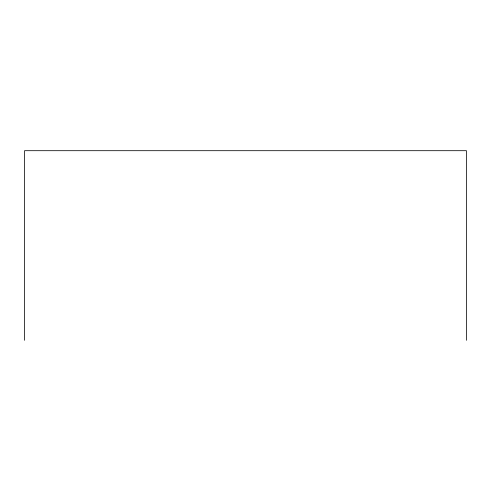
<?xml version="1.0" encoding="UTF-8"?>
<svg xmlns="http://www.w3.org/2000/svg" width="491" height="491" viewBox="0 0 491 491"><rect width="100%" height="100%" fill="white"/><g stroke="black" fill="none" stroke-linecap="round" stroke-linejoin="round"><path stroke-width="0.74" d="M466.45 340.306L466.45 150.694L24.55 150.694L24.55 340.306"/></g></svg>
